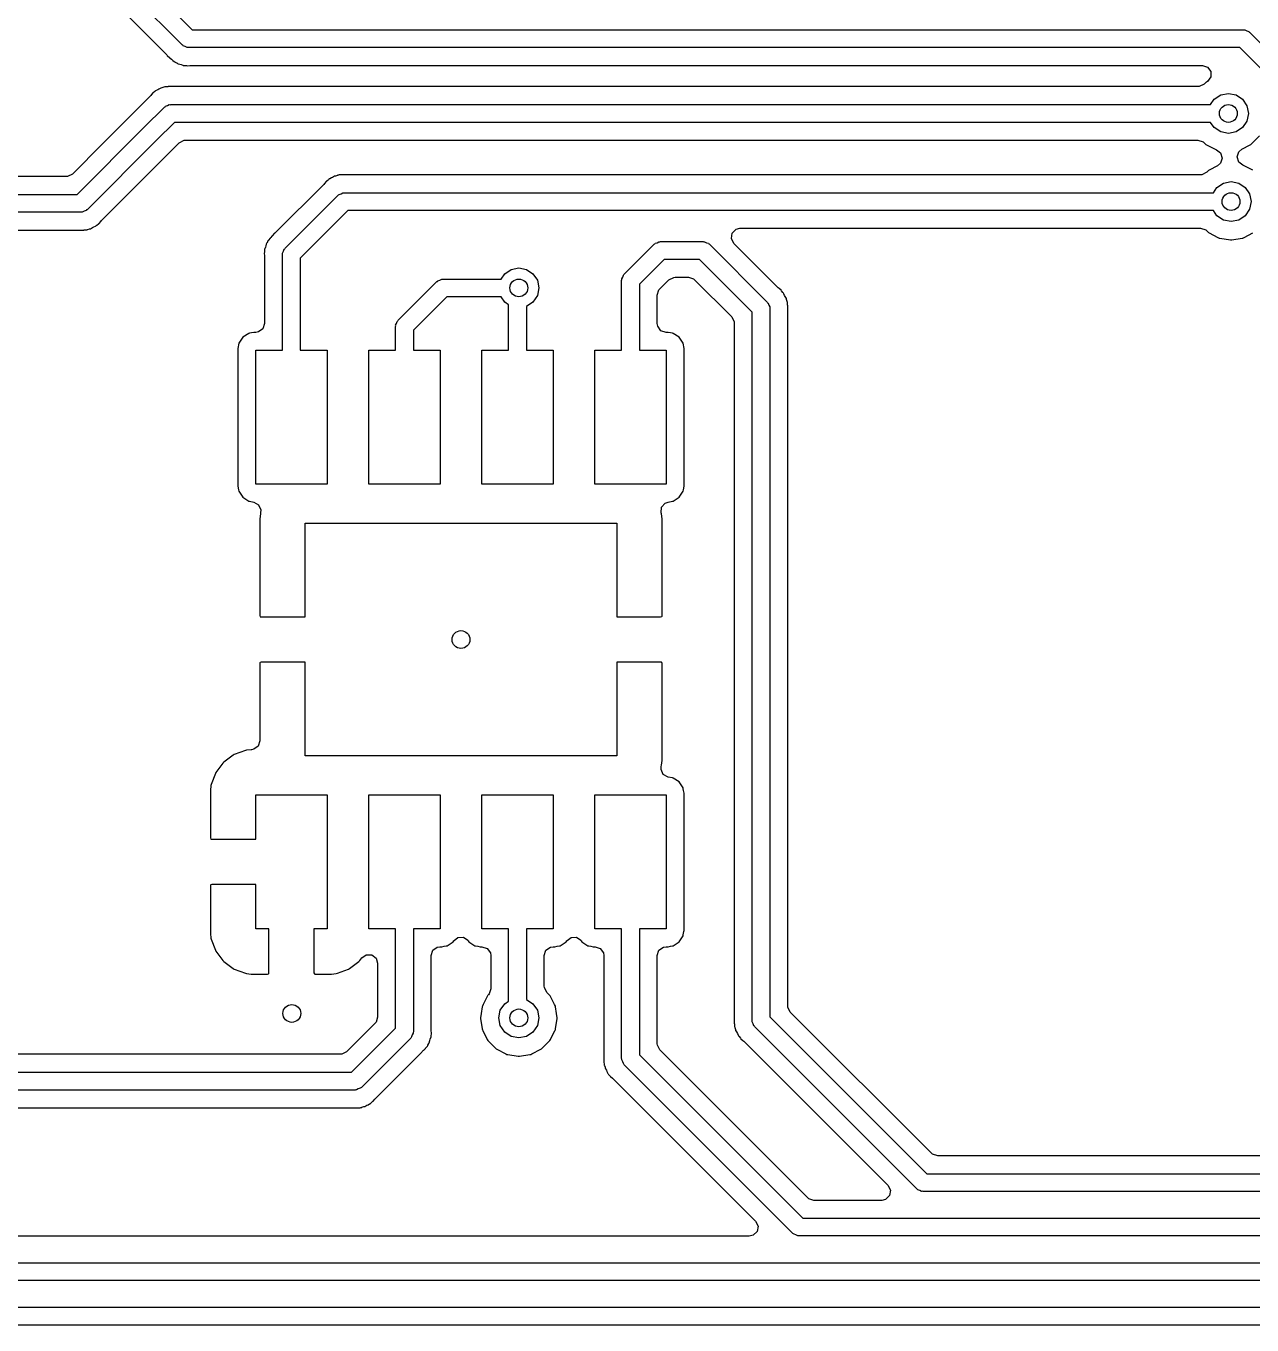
# Model space of a CAD drawing. Extents: x 97 to 313, y -173 to 213.
# Drawn here: x 170.06 to 183.84, y -144.5 to -129.91 of the extents above; entities that cross this region are included whole.
import ezdxf

# ---------------------------------------------------------------- set-up
doc = ezdxf.new("R2010")
doc.units = 0
doc.layers.add('BLACK', color=7, linetype='CONTINUOUS')

msp = doc.modelspace()

# ---------------------------------------------------------------- linework, layer by layer
at = {"layer": 'BLACK', "linetype": 'CONTINUOUS'}
for p, q in [((170.575, -128.594), (171.931, -129.95)), ((171.819, -130.121), (170.404, -128.706)), ((170.961, -129.546), (171.64, -130.225)), ((171.931, -129.95), (183.74, -129.95)), ((183.74, -129.95), (183.748, -129.952)), ((183.748, -129.952), (183.756, -129.951)), ((183.756, -129.951), (183.777, -129.962)), ((183.777, -129.962), (183.799, -129.969)), ((183.799, -129.969), (183.804, -129.976)), ((183.804, -129.976), (183.811, -129.979)), ((183.811, -129.979), (191.666, -137.834)), ((171.826, -130.124), (171.819, -130.121)), ((171.831, -130.131), (171.826, -130.124)), ((171.853, -130.138), (171.831, -130.131)), ((171.874, -130.149), (171.853, -130.138)), ((171.882, -130.148), (171.874, -130.149)), ((171.89, -130.15), (171.882, -130.148)), ((183.699, -130.15), (171.89, -130.15)), ((191.524, -137.976), (183.699, -130.15)), ((171.64, -130.225), (171.642, -130.228)), ((171.642, -130.228), (171.645, -130.232)), ((171.645, -130.232), (171.651, -130.238)), ((171.651, -130.238), (171.681, -130.266)), ((171.681, -130.266), (171.683, -130.268)), ((171.683, -130.268), (171.697, -130.282)), ((171.697, -130.282), (171.701, -130.285)), ((171.701, -130.285), (171.705, -130.288)), ((171.705, -130.288), (171.713, -130.296)), ((171.713, -130.296), (171.727, -130.308)), ((171.727, -130.308), (171.735, -130.312)), ((171.735, -130.312), (171.735, -130.312)), ((171.735, -130.312), (171.737, -130.313)), ((171.737, -130.313), (171.757, -130.323)), ((171.757, -130.323), (171.759, -130.324)), ((171.759, -130.324), (171.759, -130.324)), ((171.759, -130.324), (171.766, -130.329)), ((171.766, -130.329), (171.775, -130.332)), ((171.775, -130.332), (171.775, -130.332)), ((171.775, -130.332), (171.792, -130.336)), ((171.792, -130.336), (171.806, -130.34)), ((171.806, -130.34), (171.824, -130.347)), ((171.824, -130.347), (171.824, -130.347)), ((171.824, -130.347), (171.831, -130.35)), ((171.831, -130.35), (171.837, -130.35)), ((171.837, -130.35), (171.843, -130.35)), ((171.843, -130.35), (171.866, -130.353)), ((171.866, -130.353), (171.866, -130.353)), ((171.866, -130.353), (171.866, -130.353)), ((171.866, -130.353), (171.875, -130.355)), ((171.875, -130.355), (171.904, -130.351)), ((171.904, -130.351), (171.917, -130.35)), ((171.917, -130.35), (183.279, -130.35)), ((183.279, -130.35), (183.337, -130.369)), ((183.337, -130.369), (183.373, -130.419)), ((183.373, -130.419), (183.373, -130.48)), ((171.612, -130.596), (171.591, -130.603)), ((171.614, -130.595), (171.612, -130.596)), ((171.623, -130.592), (171.614, -130.595)), ((171.614, -130.595), (171.614, -130.595)), ((171.632, -130.591), (171.623, -130.592)), ((171.636, -130.591), (171.632, -130.591)), ((171.652, -130.591), (171.636, -130.591)), ((171.658, -130.59), (171.652, -130.591)), ((171.662, -130.589), (171.658, -130.59)), ((171.682, -130.589), (171.662, -130.589)), ((171.685, -130.589), (171.682, -130.589)), ((171.735, -130.588), (171.685, -130.589)), ((171.739, -130.589), (171.735, -130.588)), ((171.744, -130.589), (171.739, -130.589)), ((183.228, -130.589), (171.744, -130.589)), ((183.243, -130.588), (183.228, -130.589)), ((183.298, -130.561), (183.243, -130.588)), ((183.317, -130.541), (183.298, -130.561)), ((183.324, -130.538), (183.317, -130.541)), ((183.337, -130.53), (183.324, -130.538)), ((183.373, -130.48), (183.337, -130.53)), ((171.458, -130.697), (171.285, -130.87)), ((171.467, -130.687), (171.458, -130.697)), ((171.485, -130.664), (171.467, -130.687)), ((171.493, -130.659), (171.485, -130.664)), ((171.511, -130.644), (171.493, -130.659)), ((171.515, -130.64), (171.511, -130.644)), ((171.52, -130.636), (171.515, -130.64)), ((171.526, -130.633), (171.52, -130.636)), ((171.544, -130.625), (171.526, -130.633)), ((171.526, -130.633), (171.526, -130.633)), ((171.557, -130.619), (171.544, -130.625)), ((171.572, -130.61), (171.557, -130.619)), ((171.58, -130.605), (171.572, -130.61)), ((171.572, -130.61), (171.572, -130.61)), ((171.591, -130.603), (171.58, -130.605)), ((183.371, -130.79), (183.411, -130.731)), ((183.411, -130.731), (183.484, -130.682)), ((183.484, -130.682), (183.57, -130.665)), ((183.57, -130.665), (183.656, -130.682)), ((183.656, -130.682), (183.729, -130.731)), ((183.729, -130.731), (183.778, -130.804)), ((171.285, -130.87), (170.922, -131.233)), ((171.285, -130.87), (171.285, -130.87)), ((171.389, -131.049), (171.619, -130.819)), ((171.619, -130.819), (171.626, -130.816)), ((171.626, -130.816), (171.631, -130.809)), ((171.631, -130.809), (171.653, -130.802)), ((171.653, -130.802), (171.674, -130.791)), ((171.674, -130.791), (171.682, -130.792)), ((171.682, -130.792), (171.69, -130.79)), ((171.69, -130.79), (183.371, -130.79)), ((183.778, -130.804), (183.795, -130.89)), ((183.795, -130.89), (183.778, -130.976)), ((171.731, -130.99), (171.531, -131.191)), ((183.371, -130.99), (171.731, -130.99)), ((183.411, -131.049), (183.371, -130.99)), ((183.778, -130.976), (183.729, -131.049)), ((170.639, -131.8), (171.389, -131.049)), ((171.389, -131.049), (171.389, -131.049)), ((183.484, -131.098), (183.411, -131.049)), ((183.57, -131.115), (183.484, -131.098)), ((183.656, -131.098), (183.57, -131.115)), ((183.729, -131.049), (183.656, -131.098)), ((183.823, -131.239), (183.919, -131.143)), ((170.922, -131.233), (170.585, -131.571)), ((171.531, -131.191), (170.751, -131.971)), ((170.912, -132.093), (171.785, -131.219)), ((171.531, -131.191), (171.531, -131.191)), ((171.785, -131.219), (171.84, -131.192)), ((171.84, -131.192), (171.855, -131.19)), ((171.855, -131.19), (183.228, -131.19)), ((183.228, -131.19), (183.286, -131.209)), ((183.286, -131.209), (183.298, -131.219)), ((183.298, -131.219), (183.317, -131.239)), ((183.317, -131.239), (183.324, -131.242)), ((183.324, -131.242), (183.324, -131.242)), ((183.324, -131.242), (183.392, -131.277)), ((183.392, -131.277), (183.437, -131.3)), ((183.437, -131.3), (183.437, -131.3)), ((183.437, -131.3), (183.483, -131.333)), ((183.668, -131.378), (183.687, -131.32)), ((183.687, -131.32), (183.722, -131.29)), ((183.722, -131.29), (183.816, -131.242)), ((183.816, -131.242), (183.823, -131.239)), ((183.816, -131.242), (183.816, -131.242)), ((183.483, -131.45), (183.448, -131.48)), ((183.483, -131.333), (183.502, -131.392)), ((183.502, -131.392), (183.483, -131.45)), ((183.687, -131.437), (183.668, -131.378)), ((183.733, -131.47), (183.687, -131.437)), ((183.74, -131.474), (183.733, -131.47)), ((183.733, -131.47), (183.733, -131.47)), ((183.846, -131.528), (183.74, -131.474)), ((170.515, -131.6), (167.07, -131.6)), ((170.53, -131.598), (170.515, -131.6)), ((170.585, -131.571), (170.53, -131.598)), ((173.476, -131.623), (173.47, -131.626)), ((173.494, -131.615), (173.476, -131.623)), ((173.476, -131.623), (173.476, -131.623)), ((173.507, -131.609), (173.494, -131.615)), ((173.53, -131.595), (173.507, -131.609)), ((173.541, -131.593), (173.53, -131.595)), ((173.562, -131.586), (173.541, -131.593)), ((173.564, -131.585), (173.562, -131.586)), ((173.573, -131.582), (173.564, -131.585)), ((173.564, -131.585), (173.564, -131.585)), ((173.582, -131.581), (173.573, -131.582)), ((173.586, -131.581), (173.582, -131.581)), ((173.602, -131.581), (173.586, -131.581)), ((173.608, -131.58), (173.602, -131.581)), ((173.612, -131.579), (173.608, -131.58)), ((173.632, -131.579), (173.612, -131.579)), ((173.635, -131.579), (173.632, -131.579)), ((173.685, -131.578), (173.635, -131.579)), ((173.689, -131.579), (173.685, -131.578)), ((173.694, -131.579), (173.689, -131.579)), ((183.258, -131.579), (173.694, -131.579)), ((183.273, -131.578), (183.258, -131.579)), ((183.328, -131.551), (183.273, -131.578)), ((183.347, -131.531), (183.328, -131.551)), ((183.354, -131.528), (183.347, -131.531)), ((183.448, -131.48), (183.354, -131.528)), ((183.354, -131.528), (183.354, -131.528)), ((173.408, -131.687), (172.87, -132.225)), ((173.417, -131.677), (173.408, -131.687)), ((173.435, -131.654), (173.417, -131.677)), ((173.443, -131.649), (173.435, -131.654)), ((173.461, -131.634), (173.443, -131.649)), ((173.465, -131.63), (173.461, -131.634)), ((173.47, -131.626), (173.465, -131.63)), ((183.401, -131.78), (183.441, -131.721)), ((183.441, -131.721), (183.514, -131.672)), ((183.514, -131.672), (183.6, -131.655)), ((183.6, -131.655), (183.686, -131.672)), ((183.686, -131.672), (183.759, -131.721)), ((183.759, -131.721), (183.808, -131.794)), ((166.77, -131.8), (170.639, -131.8)), ((172.974, -132.404), (173.569, -131.809)), ((173.569, -131.809), (173.576, -131.806)), ((173.576, -131.806), (173.581, -131.799)), ((173.581, -131.799), (173.603, -131.792)), ((173.603, -131.792), (173.624, -131.781)), ((173.624, -131.781), (173.632, -131.782)), ((173.632, -131.782), (173.64, -131.78)), ((173.64, -131.78), (183.401, -131.78)), ((183.808, -131.794), (183.825, -131.88)), ((183.825, -131.88), (183.808, -131.966)), ((170.68, -132), (166.77, -132)), ((170.688, -131.998), (170.68, -132)), ((170.696, -131.999), (170.688, -131.998)), ((170.717, -131.988), (170.696, -131.999)), ((170.739, -131.981), (170.717, -131.988)), ((170.744, -131.974), (170.739, -131.981)), ((170.751, -131.971), (170.744, -131.974)), ((173.681, -131.98), (173.145, -132.516)), ((183.401, -131.98), (173.681, -131.98)), ((183.441, -132.039), (183.401, -131.98)), ((183.514, -132.088), (183.441, -132.039)), ((183.759, -132.039), (183.686, -132.088)), ((183.808, -131.966), (183.759, -132.039)), ((167.07, -132.201), (170.626, -132.201)), ((170.626, -132.201), (170.631, -132.201)), ((170.631, -132.201), (170.635, -132.202)), ((170.635, -132.202), (170.685, -132.201)), ((170.685, -132.201), (170.688, -132.201)), ((170.688, -132.201), (170.708, -132.201)), ((170.708, -132.201), (170.712, -132.2)), ((170.712, -132.2), (170.718, -132.199)), ((170.718, -132.199), (170.734, -132.199)), ((170.734, -132.199), (170.738, -132.199)), ((170.738, -132.199), (170.747, -132.198)), ((170.747, -132.198), (170.756, -132.195)), ((170.756, -132.195), (170.758, -132.194)), ((170.756, -132.195), (170.756, -132.195)), ((170.758, -132.194), (170.779, -132.187)), ((170.779, -132.187), (170.79, -132.185)), ((170.79, -132.185), (170.813, -132.171)), ((170.813, -132.171), (170.826, -132.165)), ((170.826, -132.165), (170.844, -132.157)), ((170.844, -132.157), (170.85, -132.154)), ((170.844, -132.157), (170.844, -132.157)), ((170.85, -132.154), (170.855, -132.15)), ((170.855, -132.15), (170.859, -132.146)), ((170.859, -132.146), (170.877, -132.131)), ((170.877, -132.131), (170.885, -132.126)), ((170.885, -132.126), (170.903, -132.103)), ((170.903, -132.103), (170.912, -132.093)), ((177.996, -132.235), (178.04, -132.191)), ((178.04, -132.191), (178.084, -132.18)), ((178.084, -132.18), (183.258, -132.18)), ((183.258, -132.18), (183.316, -132.199)), ((183.316, -132.199), (183.328, -132.209)), ((183.6, -132.105), (183.514, -132.088)), ((183.686, -132.088), (183.6, -132.105)), ((172.766, -132.351), (172.763, -132.36)), ((172.771, -132.344), (172.766, -132.351)), ((172.772, -132.342), (172.771, -132.344)), ((172.771, -132.344), (172.771, -132.344)), ((172.782, -132.322), (172.772, -132.342)), ((172.783, -132.32), (172.782, -132.322)), ((172.787, -132.312), (172.783, -132.32)), ((172.783, -132.32), (172.783, -132.32)), ((172.807, -132.29), (172.787, -132.312)), ((172.81, -132.286), (172.807, -132.29)), ((172.813, -132.282), (172.81, -132.286)), ((172.827, -132.268), (172.813, -132.282)), ((172.829, -132.266), (172.827, -132.268)), ((172.857, -132.236), (172.829, -132.266)), ((172.863, -132.23), (172.857, -132.236)), ((172.867, -132.227), (172.863, -132.23)), ((172.87, -132.225), (172.867, -132.227)), ((177.126, -132.356), (177.131, -132.349)), ((177.131, -132.349), (177.153, -132.342)), ((177.153, -132.342), (177.174, -132.331)), ((177.174, -132.331), (177.182, -132.332)), ((177.182, -132.332), (177.19, -132.33)), ((177.19, -132.33), (177.67, -132.33)), ((177.67, -132.33), (177.678, -132.332)), ((177.678, -132.332), (177.686, -132.331)), ((177.686, -132.331), (177.707, -132.342)), ((177.707, -132.342), (177.729, -132.349)), ((177.729, -132.349), (177.734, -132.356)), ((177.987, -132.295), (177.996, -132.235)), ((178.014, -132.35), (177.987, -132.295)), ((178.513, -132.848), (178.014, -132.35)), ((183.328, -132.209), (183.347, -132.229)), ((183.347, -132.229), (183.354, -132.232)), ((183.354, -132.232), (183.354, -132.232)), ((183.354, -132.232), (183.452, -132.282)), ((183.452, -132.282), (183.467, -132.29)), ((183.467, -132.29), (183.475, -132.291)), ((183.475, -132.291), (183.475, -132.291)), ((183.475, -132.291), (183.592, -132.31)), ((183.592, -132.31), (183.6, -132.311)), ((183.6, -132.311), (183.608, -132.31)), ((183.608, -132.31), (183.725, -132.291)), ((183.725, -132.291), (183.733, -132.29)), ((183.725, -132.291), (183.725, -132.291)), ((183.733, -132.29), (183.748, -132.282)), ((183.748, -132.282), (183.846, -132.232)), ((172.742, -132.451), (172.74, -132.46)), ((172.74, -132.46), (172.744, -132.489)), ((172.744, -132.428), (172.742, -132.451)), ((172.745, -132.416), (172.744, -132.422)), ((172.744, -132.422), (172.744, -132.428)), ((172.744, -132.489), (172.744, -132.502)), ((172.748, -132.409), (172.745, -132.416)), ((172.755, -132.391), (172.748, -132.409)), ((172.759, -132.377), (172.755, -132.391)), ((172.763, -132.36), (172.759, -132.377)), ((172.945, -132.475), (172.947, -132.467)), ((172.945, -133.55), (172.945, -132.475)), ((172.946, -132.459), (172.957, -132.438)), ((172.947, -132.467), (172.946, -132.459)), ((172.957, -132.438), (172.964, -132.416)), ((172.964, -132.416), (172.971, -132.411)), ((172.971, -132.411), (172.974, -132.404)), ((176.784, -132.694), (177.119, -132.359)), ((177.119, -132.359), (177.126, -132.356)), ((177.734, -132.356), (177.741, -132.359)), ((177.741, -132.359), (178.391, -133.009)), ((172.744, -132.502), (172.744, -133.25)), ((173.145, -132.516), (173.145, -133.55)), ((175.441, -132.691), (175.514, -132.642)), ((175.514, -132.642), (175.6, -132.625)), ((175.6, -132.625), (175.686, -132.642)), ((175.686, -132.642), (175.759, -132.691)), ((177.231, -132.53), (176.955, -132.806)), ((177.629, -132.53), (177.231, -132.53)), ((178.22, -133.121), (177.629, -132.53)), ((174.244, -133.214), (174.679, -132.779)), ((174.679, -132.779), (174.686, -132.776)), ((174.686, -132.776), (174.691, -132.769)), ((174.691, -132.769), (174.713, -132.762)), ((174.713, -132.762), (174.734, -132.751)), ((174.734, -132.751), (174.742, -132.752)), ((174.742, -132.752), (174.75, -132.75)), ((174.75, -132.75), (175.401, -132.75)), ((175.401, -132.75), (175.441, -132.691)), ((175.759, -132.691), (175.808, -132.764)), ((175.808, -132.764), (175.825, -132.85)), ((176.755, -132.765), (176.757, -132.757)), ((176.755, -133.55), (176.755, -132.765)), ((176.756, -132.749), (176.767, -132.728)), ((176.757, -132.757), (176.756, -132.749)), ((176.767, -132.728), (176.774, -132.706)), ((176.774, -132.706), (176.781, -132.701)), ((176.781, -132.701), (176.784, -132.694)), ((177.184, -132.86), (177.285, -132.759)), ((177.285, -132.759), (177.34, -132.732)), ((177.34, -132.732), (177.355, -132.731)), ((177.355, -132.731), (177.505, -132.731)), ((177.505, -132.731), (177.563, -132.749)), ((177.563, -132.749), (177.575, -132.759)), ((177.575, -132.759), (177.991, -133.175)), ((175.808, -132.936), (175.759, -133.009)), ((175.825, -132.85), (175.808, -132.936)), ((176.955, -132.806), (176.955, -133.55)), ((177.155, -132.93), (177.174, -132.872)), ((177.155, -133.25), (177.155, -132.93)), ((177.174, -132.872), (177.184, -132.86)), ((178.523, -132.857), (178.513, -132.848)), ((178.546, -132.875), (178.523, -132.857)), ((178.551, -132.882), (178.546, -132.875)), ((178.551, -132.883), (178.551, -132.882)), ((178.566, -132.901), (178.551, -132.883)), ((178.57, -132.905), (178.566, -132.901)), ((178.574, -132.91), (178.57, -132.905)), ((178.577, -132.916), (178.574, -132.91)), ((178.585, -132.934), (178.577, -132.916)), ((178.577, -132.916), (178.577, -132.916)), ((178.591, -132.947), (178.585, -132.934)), ((174.791, -132.95), (174.415, -133.326)), ((175.401, -132.95), (174.791, -132.95)), ((175.441, -133.009), (175.401, -132.95)), ((175.485, -133.039), (175.441, -133.009)), ((175.485, -133.55), (175.485, -133.039)), ((175.686, -133.058), (175.685, -133.058)), ((175.685, -133.058), (175.685, -133.55)), ((175.759, -133.009), (175.686, -133.058)), ((178.391, -133.009), (178.394, -133.016)), ((178.394, -133.016), (178.401, -133.021)), ((178.401, -133.021), (178.408, -133.043)), ((178.408, -133.043), (178.419, -133.064)), ((178.419, -133.064), (178.418, -133.072)), ((178.418, -133.072), (178.42, -133.08)), ((178.42, -133.08), (178.42, -141.039)), ((178.605, -132.97), (178.591, -132.947)), ((178.607, -132.981), (178.605, -132.97)), ((178.614, -133.002), (178.607, -132.981)), ((178.615, -133.004), (178.614, -133.002)), ((178.618, -133.013), (178.615, -133.004)), ((178.615, -133.004), (178.615, -133.004)), ((178.619, -133.04), (178.618, -133.013)), ((178.619, -133.042), (178.619, -133.04)), ((178.62, -133.048), (178.619, -133.042)), ((178.62, -133.052), (178.62, -133.048)), ((178.62, -133.072), (178.62, -133.052)), ((178.621, -133.075), (178.62, -133.072)), ((178.622, -133.125), (178.621, -133.075)), ((174.227, -133.248), (174.234, -133.226)), ((174.234, -133.226), (174.241, -133.221)), ((174.241, -133.221), (174.244, -133.214)), ((177.991, -133.175), (178.018, -133.23)), ((178.22, -141.08), (178.22, -133.121)), ((178.62, -133.134), (178.621, -133.129)), ((178.62, -140.915), (178.62, -133.134)), ((178.621, -133.129), (178.622, -133.125)), ((172.566, -133.361), (172.499, -133.405)), ((172.575, -133.359), (172.566, -133.361)), ((172.598, -133.355), (172.575, -133.359)), ((172.575, -133.359), (172.575, -133.359)), ((172.624, -133.35), (172.598, -133.355)), ((172.645, -133.35), (172.624, -133.35)), ((172.676, -133.345), (172.645, -133.35)), ((172.726, -133.309), (172.676, -133.345)), ((172.744, -133.25), (172.726, -133.309)), ((174.215, -133.285), (174.217, -133.277)), ((174.215, -133.55), (174.215, -133.285)), ((174.216, -133.269), (174.227, -133.248)), ((174.217, -133.277), (174.216, -133.269)), ((174.415, -133.326), (174.415, -133.55)), ((177.16, -133.281), (177.155, -133.25)), ((177.196, -133.331), (177.16, -133.281)), ((177.254, -133.35), (177.196, -133.331)), ((177.276, -133.35), (177.254, -133.35)), ((177.302, -133.355), (177.276, -133.35)), ((177.325, -133.359), (177.302, -133.355)), ((177.334, -133.361), (177.325, -133.359)), ((177.325, -133.359), (177.325, -133.359)), ((177.401, -133.405), (177.334, -133.361)), ((178.018, -133.23), (178.019, -133.245)), ((178.019, -133.245), (178.019, -141.026)), ((172.455, -133.472), (172.444, -133.53)), ((172.499, -133.405), (172.455, -133.472)), ((177.445, -133.472), (177.401, -133.405)), ((177.457, -133.53), (177.445, -133.472)), ((172.444, -133.53), (172.444, -135.075)), ((172.644, -135.055), (172.644, -133.55)), ((172.644, -133.55), (172.945, -133.55)), ((173.145, -133.55), (173.446, -133.55)), ((173.446, -133.55), (173.446, -135.055)), ((173.914, -135.055), (173.914, -133.55)), ((173.914, -133.55), (174.215, -133.55)), ((174.415, -133.55), (174.716, -133.55)), ((174.716, -133.55), (174.716, -135.055)), ((175.184, -135.055), (175.184, -133.55)), ((175.184, -133.55), (175.485, -133.55)), ((175.685, -133.55), (175.986, -133.55)), ((175.986, -133.55), (175.986, -135.055)), ((176.454, -135.055), (176.454, -133.55)), ((176.454, -133.55), (176.755, -133.55)), ((176.955, -133.55), (177.256, -133.55)), ((177.256, -133.55), (177.256, -135.055)), ((177.457, -135.075), (177.457, -133.53)), ((172.444, -135.075), (172.448, -135.1)), ((172.448, -135.1), (172.452, -135.118)), ((172.452, -135.118), (172.455, -135.133)), ((173.446, -135.055), (172.644, -135.055)), ((174.716, -135.055), (173.914, -135.055)), ((175.986, -135.055), (175.184, -135.055)), ((177.256, -135.055), (176.454, -135.055)), ((177.445, -135.133), (177.448, -135.118)), ((177.448, -135.118), (177.452, -135.1)), ((177.452, -135.1), (177.457, -135.075)), ((172.455, -135.133), (172.499, -135.2)), ((172.499, -135.2), (172.566, -135.244)), ((172.566, -135.244), (172.575, -135.246)), ((172.575, -135.246), (172.575, -135.246)), ((172.575, -135.246), (172.623, -135.255)), ((172.623, -135.255), (172.677, -135.285)), ((177.204, -135.314), (177.244, -135.268)), ((177.244, -135.268), (177.277, -135.255)), ((177.277, -135.255), (177.325, -135.246)), ((177.325, -135.246), (177.334, -135.244)), ((177.325, -135.246), (177.325, -135.246)), ((177.334, -135.244), (177.401, -135.2)), ((177.401, -135.2), (177.445, -135.133)), ((172.677, -135.285), (172.702, -135.341)), ((172.697, -135.389), (172.691, -135.443)), ((172.7, -135.375), (172.697, -135.389)), ((172.702, -135.341), (172.7, -135.375)), ((177.2, -135.375), (177.204, -135.314)), ((177.203, -135.389), (177.2, -135.375)), ((177.209, -135.443), (177.203, -135.389)), ((172.691, -135.443), (172.691, -135.448)), ((172.691, -135.448), (172.691, -136.53)), ((173.199, -136.546), (173.199, -135.493)), ((173.199, -135.493), (176.701, -135.493)), ((176.701, -135.493), (176.701, -136.546)), ((177.209, -135.448), (177.209, -135.443)), ((177.209, -136.538), (177.209, -135.448)), ((172.691, -136.53), (172.695, -136.543)), ((172.695, -136.543), (172.699, -136.546)), ((172.699, -136.546), (173.199, -136.546)), ((176.701, -136.546), (177.193, -136.546)), ((177.193, -136.546), (177.206, -136.542)), ((177.206, -136.542), (177.209, -136.538)), ((172.694, -137.058), (172.691, -137.062)), ((172.691, -137.062), (172.691, -137.938)), ((172.707, -137.054), (172.694, -137.058)), ((173.199, -137.054), (172.707, -137.054)), ((173.199, -138.106), (173.199, -137.054)), ((177.201, -137.054), (176.701, -137.054)), ((176.701, -137.054), (176.701, -138.106)), ((177.205, -137.057), (177.201, -137.054)), ((177.209, -137.07), (177.205, -137.057)), ((177.209, -138.152), (177.209, -137.07)), ((172.54, -138.043), (172.528, -138.046)), ((172.593, -138.037), (172.54, -138.043)), ((172.597, -138.037), (172.593, -138.037)), ((172.623, -138.032), (172.597, -138.037)), ((172.672, -137.996), (172.623, -138.032)), ((172.691, -137.938), (172.672, -137.996)), ((172.277, -138.188), (172.198, -138.293)), ((172.287, -138.178), (172.277, -138.188)), ((172.392, -138.099), (172.287, -138.178)), ((172.404, -138.092), (172.392, -138.099)), ((172.528, -138.046), (172.404, -138.092)), ((176.701, -138.106), (173.199, -138.106)), ((177.203, -138.211), (177.209, -138.157)), ((177.209, -138.157), (177.209, -138.152)), ((172.191, -138.305), (172.145, -138.429)), ((172.198, -138.293), (172.191, -138.305)), ((177.198, -138.259), (177.2, -138.225)), ((177.223, -138.315), (177.198, -138.259)), ((177.2, -138.225), (177.203, -138.211)), ((177.277, -138.345), (177.223, -138.315)), ((172.142, -138.441), (172.136, -138.494)), ((172.145, -138.429), (172.142, -138.441)), ((177.325, -138.354), (177.277, -138.345)), ((177.334, -138.356), (177.325, -138.354)), ((177.325, -138.354), (177.325, -138.354)), ((177.401, -138.4), (177.334, -138.356)), ((177.445, -138.467), (177.401, -138.4)), ((177.447, -138.476), (177.445, -138.467)), ((177.45, -138.494), (177.447, -138.476)), ((177.447, -138.476), (177.447, -138.476)), ((172.136, -138.494), (172.136, -138.5)), ((172.136, -138.5), (172.136, -139.028)), ((172.644, -139.043), (172.644, -138.545)), ((172.644, -138.545), (173.446, -138.545)), ((173.446, -138.545), (173.446, -140.05)), ((173.914, -140.05), (173.914, -138.545)), ((173.914, -138.545), (174.716, -138.545)), ((174.716, -138.545), (174.716, -140.05)), ((175.184, -140.05), (175.184, -138.545)), ((175.184, -138.545), (175.986, -138.545)), ((175.986, -138.545), (175.986, -140.05)), ((176.454, -140.05), (176.454, -138.545)), ((176.454, -138.545), (177.256, -138.545)), ((177.256, -138.545), (177.256, -140.05)), ((177.457, -138.525), (177.45, -138.494)), ((177.457, -140.07), (177.457, -138.525)), ((172.136, -139.028), (172.14, -139.041)), ((172.14, -139.041), (172.144, -139.043)), ((172.144, -139.043), (172.644, -139.043)), ((172.139, -139.556), (172.136, -139.56)), ((172.136, -139.56), (172.136, -140.095)), ((172.152, -139.552), (172.139, -139.556)), ((172.644, -139.552), (172.152, -139.552)), ((172.644, -140.05), (172.644, -139.552)), ((172.791, -140.05), (172.644, -140.05)), ((172.791, -140.55), (172.791, -140.05)), ((173.446, -140.05), (173.299, -140.05)), ((173.299, -140.05), (173.299, -140.542)), ((174.215, -140.05), (173.914, -140.05)), ((174.215, -141.164), (174.215, -140.05)), ((174.716, -140.05), (174.415, -140.05)), ((174.415, -140.05), (174.415, -141.205)), ((175.485, -140.05), (175.184, -140.05)), ((175.485, -140.861), (175.485, -140.05)), ((175.986, -140.05), (175.685, -140.05)), ((175.685, -140.05), (175.685, -140.842)), ((176.755, -140.05), (176.454, -140.05)), ((176.755, -141.505), (176.755, -140.05)), ((177.256, -140.05), (176.955, -140.05)), ((176.955, -140.05), (176.955, -141.464)), ((177.447, -140.117), (177.454, -140.081)), ((177.454, -140.081), (177.457, -140.07)), ((172.136, -140.095), (172.136, -140.101)), ((172.136, -140.101), (172.142, -140.154)), ((172.142, -140.154), (172.145, -140.166)), ((172.145, -140.166), (172.191, -140.29)), ((174.794, -140.239), (174.861, -140.195)), ((174.861, -140.195), (174.868, -140.184)), ((174.868, -140.184), (174.872, -140.181)), ((174.872, -140.181), (174.873, -140.18)), ((174.873, -140.18), (174.916, -140.146)), ((174.873, -140.18), (174.873, -140.18)), ((174.916, -140.146), (174.977, -140.144)), ((174.977, -140.144), (175.028, -140.178)), ((175.028, -140.178), (175.032, -140.184)), ((175.032, -140.184), (175.039, -140.195)), ((175.039, -140.195), (175.106, -140.239)), ((176.064, -140.239), (176.131, -140.195)), ((176.131, -140.195), (176.138, -140.184)), ((176.138, -140.184), (176.142, -140.181)), ((176.142, -140.181), (176.143, -140.18)), ((176.143, -140.18), (176.186, -140.146)), ((176.143, -140.18), (176.143, -140.18)), ((176.186, -140.146), (176.247, -140.144)), ((176.247, -140.144), (176.298, -140.178)), ((176.298, -140.178), (176.302, -140.184)), ((176.302, -140.184), (176.309, -140.195)), ((176.309, -140.195), (176.376, -140.239)), ((177.334, -140.239), (177.401, -140.195)), ((177.401, -140.195), (177.445, -140.128)), ((177.445, -140.128), (177.447, -140.117)), ((172.191, -140.29), (172.198, -140.302)), ((172.198, -140.302), (172.277, -140.407)), ((173.813, -140.407), (173.836, -140.376)), ((173.836, -140.376), (173.886, -140.341)), ((173.886, -140.341), (173.947, -140.342)), ((173.947, -140.342), (173.996, -140.379)), ((173.996, -140.379), (174.014, -140.436)), ((174.615, -140.35), (174.634, -140.291)), ((174.615, -141.178), (174.615, -140.35)), ((174.634, -140.291), (174.684, -140.255)), ((174.684, -140.255), (174.714, -140.25)), ((174.714, -140.25), (174.736, -140.25)), ((174.736, -140.25), (174.762, -140.245)), ((174.762, -140.245), (174.785, -140.241)), ((174.785, -140.241), (174.794, -140.239)), ((174.785, -140.241), (174.785, -140.241)), ((175.106, -140.239), (175.115, -140.241)), ((175.115, -140.241), (175.115, -140.241)), ((175.115, -140.241), (175.138, -140.245)), ((175.138, -140.245), (175.164, -140.25)), ((175.164, -140.25), (175.185, -140.25)), ((175.185, -140.25), (175.244, -140.269)), ((175.244, -140.269), (175.28, -140.319)), ((175.28, -140.319), (175.284, -140.35)), ((175.284, -140.35), (175.284, -140.723)), ((175.885, -140.35), (175.904, -140.291)), ((175.885, -140.693), (175.885, -140.35)), ((175.904, -140.291), (175.954, -140.255)), ((175.954, -140.255), (175.984, -140.25)), ((175.984, -140.25), (176.006, -140.25)), ((176.006, -140.25), (176.032, -140.245)), ((176.032, -140.245), (176.055, -140.241)), ((176.055, -140.241), (176.064, -140.239)), ((176.055, -140.241), (176.055, -140.241)), ((176.376, -140.239), (176.385, -140.241)), ((176.385, -140.241), (176.385, -140.241)), ((176.385, -140.241), (176.408, -140.245)), ((176.408, -140.245), (176.434, -140.25)), ((176.434, -140.25), (176.456, -140.25)), ((176.456, -140.25), (176.514, -140.269)), ((176.514, -140.269), (176.55, -140.319)), ((176.55, -140.319), (176.554, -140.35)), ((176.554, -140.35), (176.554, -141.451)), ((177.155, -140.35), (177.174, -140.291)), ((177.155, -141.34), (177.155, -140.35)), ((177.174, -140.291), (177.224, -140.255)), ((177.224, -140.255), (177.254, -140.25)), ((177.254, -140.25), (177.276, -140.25)), ((177.276, -140.25), (177.302, -140.245)), ((177.302, -140.245), (177.325, -140.241)), ((177.325, -140.241), (177.334, -140.239)), ((177.325, -140.241), (177.325, -140.241)), ((172.277, -140.407), (172.287, -140.417)), ((172.287, -140.417), (172.392, -140.496)), ((172.392, -140.496), (172.404, -140.503)), ((172.404, -140.503), (172.528, -140.549)), ((173.562, -140.549), (173.686, -140.503)), ((173.686, -140.503), (173.698, -140.496)), ((173.698, -140.496), (173.803, -140.417)), ((173.803, -140.417), (173.813, -140.407)), ((174.014, -140.436), (174.014, -141.04)), ((172.528, -140.549), (172.54, -140.552)), ((172.54, -140.552), (172.593, -140.558)), ((172.593, -140.558), (172.599, -140.558)), ((172.599, -140.558), (172.775, -140.558)), ((172.775, -140.558), (172.788, -140.554)), ((172.788, -140.554), (172.791, -140.55)), ((173.299, -140.542), (173.303, -140.555)), ((173.303, -140.555), (173.307, -140.558)), ((173.307, -140.558), (173.491, -140.558)), ((173.491, -140.558), (173.497, -140.558)), ((173.497, -140.558), (173.55, -140.552)), ((173.55, -140.552), (173.562, -140.549)), ((175.248, -140.804), (175.2, -140.899)), ((175.251, -140.797), (175.248, -140.804)), ((175.248, -140.804), (175.248, -140.804)), ((175.257, -140.791), (175.251, -140.797)), ((175.258, -140.79), (175.257, -140.791)), ((175.266, -140.781), (175.258, -140.79)), ((175.284, -140.723), (175.266, -140.781)), ((175.887, -140.708), (175.885, -140.693)), ((175.914, -140.763), (175.887, -140.708)), ((175.949, -140.797), (175.914, -140.763)), ((175.952, -140.804), (175.949, -140.797)), ((176, -140.899), (175.952, -140.804)), ((175.952, -140.804), (175.952, -140.804)), ((175.189, -140.925), (175.177, -141.002)), ((175.19, -140.917), (175.189, -140.925)), ((175.189, -140.925), (175.189, -140.925)), ((175.2, -140.899), (175.19, -140.917)), ((175.392, -140.964), (175.441, -140.891)), ((175.441, -140.891), (175.485, -140.861)), ((175.685, -140.842), (175.686, -140.842)), ((175.686, -140.842), (175.759, -140.891)), ((175.759, -140.891), (175.808, -140.964)), ((176.01, -140.917), (176, -140.899)), ((176.011, -140.925), (176.01, -140.917)), ((176.023, -141.002), (176.011, -140.925)), ((176.011, -140.925), (176.011, -140.925)), ((178.622, -140.93), (178.62, -140.915)), ((178.649, -140.985), (178.622, -140.93)), ((173.996, -141.098), (173.986, -141.11)), ((174.014, -141.04), (173.996, -141.098)), ((175.177, -141.002), (175.169, -141.05)), ((175.169, -141.05), (175.17, -141.058)), ((175.17, -141.058), (175.189, -141.173)), ((175.375, -141.05), (175.392, -140.964)), ((175.392, -141.136), (175.375, -141.05)), ((175.808, -140.964), (175.825, -141.05)), ((175.825, -141.05), (175.808, -141.136)), ((176.011, -141.173), (176.03, -141.058)), ((176.031, -141.05), (176.023, -141.002)), ((176.03, -141.058), (176.031, -141.05)), ((178.019, -141.031), (178.018, -141.035)), ((178.018, -141.035), (178.018, -141.044)), ((178.018, -141.044), (178.019, -141.085)), ((178.019, -141.026), (178.019, -141.031)), ((178.019, -141.085), (178.019, -141.088)), ((178.019, -141.088), (178.019, -141.108)), ((178.019, -141.108), (178.02, -141.112)), ((178.222, -141.088), (178.22, -141.08)), ((178.221, -141.096), (178.222, -141.088)), ((178.232, -141.117), (178.221, -141.096)), ((178.42, -141.039), (180.181, -142.8)), ((180.235, -142.571), (178.649, -140.985)), ((173.986, -141.11), (173.665, -141.431)), ((173.719, -141.66), (174.215, -141.164)), ((174.403, -141.242), (174.396, -141.264)), ((174.414, -141.221), (174.403, -141.242)), ((174.415, -141.205), (174.413, -141.213)), ((174.413, -141.213), (174.414, -141.221)), ((174.616, -141.191), (174.615, -141.178)), ((174.615, -141.252), (174.618, -141.229)), ((174.615, -141.258), (174.615, -141.252)), ((174.62, -141.22), (174.616, -141.191)), ((174.618, -141.229), (174.62, -141.22)), ((174.618, -141.229), (174.618, -141.229)), ((175.189, -141.173), (175.19, -141.183)), ((175.19, -141.183), (175.194, -141.19)), ((175.194, -141.19), (175.194, -141.19)), ((175.194, -141.19), (175.246, -141.293)), ((175.441, -141.209), (175.392, -141.136)), ((175.514, -141.258), (175.441, -141.209)), ((175.759, -141.209), (175.686, -141.258)), ((175.808, -141.136), (175.759, -141.209)), ((175.954, -141.293), (176.006, -141.19)), ((176.006, -141.19), (176.01, -141.183)), ((176.006, -141.19), (176.006, -141.19)), ((176.01, -141.183), (176.011, -141.173)), ((178.02, -141.112), (178.021, -141.118)), ((178.021, -141.118), (178.022, -141.147)), ((178.022, -141.147), (178.025, -141.156)), ((178.025, -141.156), (178.025, -141.156)), ((178.025, -141.156), (178.026, -141.158)), ((178.026, -141.158), (178.033, -141.179)), ((178.033, -141.179), (178.035, -141.19)), ((178.035, -141.19), (178.048, -141.211)), ((178.048, -141.211), (178.049, -141.213)), ((178.049, -141.213), (178.055, -141.226)), ((178.055, -141.226), (178.066, -141.25)), ((178.066, -141.25), (178.07, -141.255)), ((178.07, -141.255), (178.074, -141.259)), ((178.239, -141.139), (178.232, -141.117)), ((178.246, -141.144), (178.239, -141.139)), ((178.249, -141.151), (178.246, -141.144)), ((180.069, -142.971), (178.249, -141.151)), ((174.386, -141.276), (173.831, -141.831)), ((174.389, -141.269), (174.386, -141.276)), ((174.396, -141.264), (174.389, -141.269)), ((174.533, -141.412), (174.547, -141.398)), ((174.547, -141.398), (174.55, -141.394)), ((174.55, -141.394), (174.553, -141.39)), ((174.553, -141.39), (174.567, -141.375)), ((174.567, -141.375), (174.573, -141.368)), ((174.573, -141.368), (174.577, -141.36)), ((174.577, -141.36), (174.578, -141.358)), ((174.578, -141.358), (174.588, -141.338)), ((174.588, -141.338), (174.589, -141.336)), ((174.589, -141.336), (174.594, -141.329)), ((174.589, -141.336), (174.589, -141.336)), ((174.594, -141.329), (174.601, -141.303)), ((174.601, -141.303), (174.605, -141.289)), ((174.605, -141.289), (174.615, -141.264)), ((174.615, -141.264), (174.615, -141.258)), ((175.246, -141.293), (175.251, -141.303)), ((175.251, -141.303), (175.347, -141.399)), ((175.347, -141.399), (175.354, -141.402)), ((175.6, -141.275), (175.514, -141.258)), ((175.686, -141.258), (175.6, -141.275)), ((175.846, -141.402), (175.853, -141.399)), ((175.853, -141.399), (175.949, -141.303)), ((175.949, -141.303), (175.954, -141.293)), ((177.157, -141.355), (177.155, -141.34)), ((177.184, -141.41), (177.157, -141.355)), ((178.074, -141.259), (178.089, -141.277)), ((178.089, -141.277), (178.094, -141.285)), ((178.094, -141.285), (178.117, -141.303)), ((178.117, -141.303), (178.127, -141.312)), ((178.127, -141.312), (179.746, -142.93)), ((173.595, -141.459), (167.07, -141.459)), ((173.61, -141.458), (173.595, -141.459)), ((173.665, -141.431), (173.61, -141.458)), ((173.992, -141.953), (174.49, -141.455)), ((174.49, -141.455), (174.493, -141.453)), ((174.493, -141.453), (174.497, -141.45)), ((174.497, -141.45), (174.531, -141.414)), ((174.531, -141.414), (174.533, -141.412)), ((175.354, -141.402), (175.354, -141.402)), ((175.354, -141.402), (175.454, -141.453)), ((175.454, -141.453), (175.467, -141.46)), ((175.467, -141.46), (175.475, -141.461)), ((175.475, -141.461), (175.475, -141.461)), ((175.475, -141.461), (175.592, -141.48)), ((175.592, -141.48), (175.6, -141.481)), ((175.6, -141.481), (175.608, -141.48)), ((175.608, -141.48), (175.725, -141.461)), ((175.725, -141.461), (175.733, -141.46)), ((175.725, -141.461), (175.725, -141.461)), ((175.733, -141.46), (175.746, -141.453)), ((175.746, -141.453), (175.846, -141.402)), ((175.846, -141.402), (175.846, -141.402)), ((176.554, -141.456), (176.553, -141.46)), ((176.553, -141.46), (176.554, -141.507)), ((176.554, -141.451), (176.554, -141.456)), ((176.554, -141.507), (176.554, -141.51)), ((176.554, -141.51), (176.554, -141.513)), ((176.554, -141.513), (176.554, -141.533)), ((176.554, -141.533), (176.555, -141.537)), ((176.555, -141.537), (176.556, -141.543)), ((176.556, -141.543), (176.557, -141.572)), ((176.757, -141.513), (176.755, -141.505)), ((176.756, -141.521), (176.757, -141.513)), ((176.767, -141.542), (176.756, -141.521)), ((176.774, -141.564), (176.767, -141.542)), ((176.955, -141.464), (178.791, -143.3)), ((178.845, -143.071), (177.184, -141.41)), ((166.77, -141.66), (173.719, -141.66)), ((176.557, -141.572), (176.56, -141.581)), ((176.56, -141.581), (176.56, -141.581)), ((176.56, -141.581), (176.561, -141.583)), ((176.561, -141.583), (176.568, -141.604)), ((176.568, -141.604), (176.57, -141.615)), ((176.57, -141.615), (176.575, -141.623)), ((176.575, -141.623), (176.584, -141.638)), ((176.584, -141.638), (176.59, -141.651)), ((176.59, -141.651), (176.601, -141.675)), ((176.601, -141.675), (176.605, -141.68)), ((176.605, -141.68), (176.609, -141.684)), ((176.609, -141.684), (176.624, -141.702)), ((176.781, -141.569), (176.774, -141.564)), ((176.784, -141.576), (176.781, -141.569)), ((178.679, -143.471), (176.784, -141.576)), ((173.824, -141.834), (173.819, -141.841)), ((173.831, -141.831), (173.824, -141.834)), ((176.624, -141.702), (176.629, -141.71)), ((176.629, -141.71), (176.652, -141.728)), ((176.652, -141.728), (176.662, -141.737)), ((176.662, -141.737), (178.259, -143.334)), ((173.76, -141.86), (166.77, -141.86)), ((173.768, -141.858), (173.76, -141.86)), ((173.776, -141.859), (173.768, -141.858)), ((173.797, -141.848), (173.776, -141.859)), ((173.819, -141.841), (173.797, -141.848)), ((173.965, -141.986), (173.983, -141.963)), ((173.983, -141.963), (173.992, -141.953)), ((167.07, -142.06), (173.706, -142.06)), ((173.706, -142.06), (173.711, -142.061)), ((173.711, -142.061), (173.715, -142.062)), ((173.715, -142.062), (173.765, -142.061)), ((173.765, -142.061), (173.768, -142.06)), ((173.768, -142.06), (173.788, -142.06)), ((173.788, -142.06), (173.792, -142.06)), ((173.792, -142.06), (173.798, -142.059)), ((173.798, -142.059), (173.814, -142.059)), ((173.814, -142.059), (173.818, -142.059)), ((173.818, -142.059), (173.827, -142.058)), ((173.827, -142.058), (173.836, -142.055)), ((173.836, -142.055), (173.838, -142.054)), ((173.836, -142.055), (173.836, -142.055)), ((173.838, -142.054), (173.859, -142.047)), ((173.859, -142.047), (173.87, -142.045)), ((173.87, -142.045), (173.893, -142.031)), ((173.893, -142.031), (173.906, -142.025)), ((173.906, -142.025), (173.924, -142.017)), ((173.924, -142.017), (173.93, -142.014)), ((173.924, -142.017), (173.924, -142.017)), ((173.93, -142.014), (173.935, -142.01)), ((173.935, -142.01), (173.939, -142.006)), ((173.939, -142.006), (173.957, -141.991)), ((173.957, -141.991), (173.965, -141.986)), ((180.247, -142.581), (180.235, -142.571)), ((180.305, -142.6), (180.247, -142.581)), ((187.751, -142.6), (180.305, -142.6)), ((180.181, -142.8), (188.055, -142.8)), ((179.746, -142.93), (179.773, -142.985)), ((179.773, -142.985), (179.764, -143.045)), ((180.076, -142.974), (180.069, -142.971)), ((180.081, -142.981), (180.076, -142.974)), ((180.103, -142.988), (180.081, -142.981)), ((180.124, -142.999), (180.103, -142.988)), ((180.132, -142.998), (180.124, -142.999)), ((180.14, -143), (180.132, -142.998)), ((188.055, -143), (180.14, -143)), ((178.857, -143.081), (178.845, -143.071)), ((178.915, -143.1), (178.857, -143.081)), ((179.676, -143.1), (178.915, -143.1)), ((179.72, -143.089), (179.676, -143.1)), ((179.764, -143.045), (179.72, -143.089)), ((178.259, -143.334), (178.287, -143.388)), ((178.287, -143.388), (178.277, -143.449)), ((178.791, -143.3), (188.055, -143.3)), ((178.189, -143.503), (160.341, -143.503)), ((178.234, -143.492), (178.189, -143.503)), ((178.277, -143.449), (178.234, -143.492)), ((178.686, -143.474), (178.679, -143.471)), ((178.691, -143.481), (178.686, -143.474)), ((178.713, -143.488), (178.691, -143.481)), ((178.734, -143.499), (178.713, -143.488)), ((178.742, -143.498), (178.734, -143.499)), ((178.75, -143.5), (178.742, -143.498)), ((188.055, -143.5), (178.75, -143.5)), ((163.04, -143.8), (188.055, -143.8)), ((188.055, -144), (163.081, -144)), ((163.07, -144.3), (188.055, -144.3)), ((188.055, -144.5), (163.111, -144.5))]:
    msp.add_line(p, q, dxfattribs=at)
at = {"layer": 'BLACK'}
for centre in [(183.57, -130.89), (183.6, -131.88), (175.6, -132.85), (174.95, -136.8), (173.05, -141), (175.6, -141.05)]:
    msp.add_circle(centre, 0.1, dxfattribs=at)

doc.saveas('drawing.dxf')
